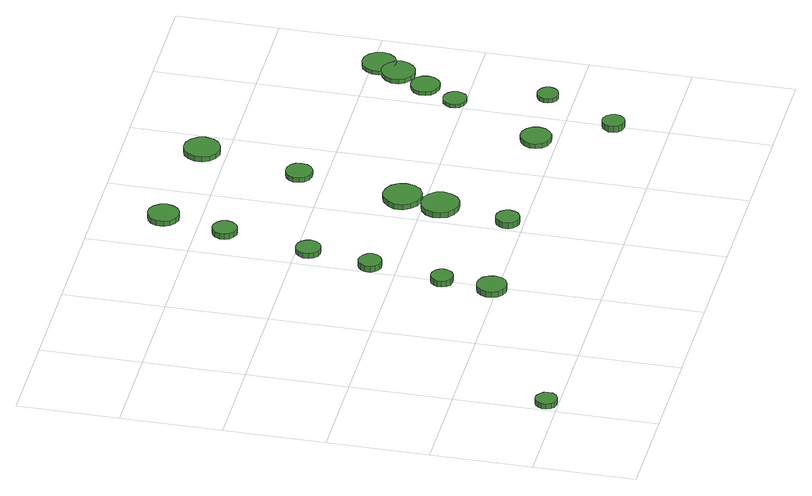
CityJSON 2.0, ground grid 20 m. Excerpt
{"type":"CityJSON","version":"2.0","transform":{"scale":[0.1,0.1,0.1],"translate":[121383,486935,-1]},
"CityObjects":{
"tree1":{"type":"SolitaryVegetationObject","attributes":{"function":"something"},"geometry":[{"type":"MultiSurface","lod":"1","boundaries":[[[0,1,2,3,4,5,6,7,8,9,10,11,12,13,14]],[[15,16,17,18,19,20,21,22,23,24,25,26,27,28,29]],[[0,29,28,1]],[[1,28,27,2]],[[2,27,26,3]],[[3,26,25,4]],[[4,25,24,5]],[[5,24,23,6]],[[6,23,22,7]],[[7,22,21,8]],[[8,21,20,9]],[[9,20,19,10]],[[10,19,18,11]],[[11,18,17,12]],[[12,17,16,13]],[[13,16,15,14]],[[14,15,29,0]]]}]},
"tree2":{"type":"SolitaryVegetationObject","attributes":{"function":"something"},"geometry":[{"type":"MultiSurface","lod":"1","boundaries":[[[30,31,32,33,34,35,36,37,38,39,40,41,42,43,44]],[[45,46,47,48,49,50,51,52,53,54,55,56,57,58,59]],[[30,59,58,31]],[[31,58,57,32]],[[32,57,56,33]],[[33,56,55,34]],[[34,55,54,35]],[[35,54,53,36]],[[36,53,52,37]],[[37,52,51,38]],[[38,51,50,39]],[[39,50,49,40]],[[40,49,48,41]],[[41,48,47,42]],[[42,47,46,43]],[[43,46,45,44]],[[44,45,59,30]]]}]},
"tree3":{"type":"SolitaryVegetationObject","attributes":{"function":"something"},"geometry":[{"type":"MultiSurface","lod":"1","boundaries":[[[60,61,62,63,64,65,66,67,68,69,70,71,72,73,74]],[[75,76,77,78,79,80,81,82,83,84,85,86,87,88,89]],[[60,89,88,61]],[[61,88,87,62]],[[62,87,86,63]],[[63,86,85,64]],[[64,85,84,65]],[[65,84,83,66]],[[66,83,82,67]],[[67,82,81,68]],[[68,81,80,69]],[[69,80,79,70]],[[70,79,78,71]],[[71,78,77,72]],[[72,77,76,73]],[[73,76,75,74]],[[74,75,89,60]]]}]},
"tree4":{"type":"SolitaryVegetationObject","attributes":{"function":"something"},"geometry":[{"type":"MultiSurface","lod":"1","boundaries":[[[90,91,92,93,94,95,96,97,98,99,100,101,102,103,104]],[[105,106,107,108,109,110,111,112,113,114,115,116,117,118,119]],[[90,119,118,91]],[[91,118,117,92]],[[92,117,116,93]],[[93,116,115,94]],[[94,115,114,95]],[[95,114,113,96]],[[96,113,112,97]],[[97,112,111,98]],[[98,111,110,99]],[[99,110,109,100]],[[100,109,108,101]],[[101,108,107,102]],[[102,107,106,103]],[[103,106,105,104]],[[104,105,119,90]]]}]},
"tree5":{"type":"SolitaryVegetationObject","attributes":{"function":"something"},"geometry":[{"type":"MultiSurface","lod":"1","boundaries":[[[120,121,122,123,124,125,126,127,128,129,130,131,132,133,134]],[[135,136,137,138,139,140,141,142,143,144,145,146,147,148,149]],[[120,149,148,121]],[[121,148,147,122]],[[122,147,146,123]],[[123,146,145,124]],[[124,145,144,125]],[[125,144,143,126]],[[126,143,142,127]],[[127,142,141,128]],[[128,141,140,129]],[[129,140,139,130]],[[130,139,138,131]],[[131,138,137,132]],[[132,137,136,133]],[[133,136,135,134]],[[134,135,149,120]]]}]},
"tree6":{"type":"SolitaryVegetationObject","attributes":{"function":"something"},"geometry":[{"type":"MultiSurface","lod":"1","boundaries":[[[150,151,152,153,154,155,156,157,158,159,160,161,162,163,164]],[[165,166,167,168,169,170,171,172,173,174,175,176,177,178,179]],[[150,179,178,151]],[[151,178,177,152]],[[152,177,176,153]],[[153,176,175,154]],[[154,175,174,155]],[[155,174,173,156]],[[156,173,172,157]],[[157,172,171,158]],[[158,171,170,159]],[[159,170,169,160]],[[160,169,168,161]],[[161,168,167,162]],[[162,167,166,163]],[[163,166,165,164]],[[164,165,179,150]]]}]},
"tree7":{"type":"SolitaryVegetationObject","attributes":{"function":"something"},"geometry":[{"type":"MultiSurface","lod":"1","boundaries":[[[180,181,182,183,184,185,186,187,188,189,190,191,192,193,194]],[[195,196,197,198,199,200,201,202,203,204,205,206,207,208,209]],[[180,209,208,181]],[[181,208,207,182]],[[182,207,206,183]],[[183,206,205,184]],[[184,205,204,185]],[[185,204,203,186]],[[186,203,202,187]],[[187,202,201,188]],[[188,201,200,189]],[[189,200,199,190]],[[190,199,198,191]],[[191,198,197,192]],[[192,197,196,193]],[[193,196,195,194]],[[194,195,209,180]]]}]},
"tree8":{"type":"SolitaryVegetationObject","attributes":{"function":"something"},"geometry":[{"type":"MultiSurface","lod":"1","boundaries":[[[210,211,212,213,214,215,216,217,218,219,220,221,222,223,224]],[[225,226,227,228,229,230,231,232,233,234,235,236,237,238,239]],[[210,239,238,211]],[[211,238,237,212]],[[212,237,236,213]],[[213,236,235,214]],[[214,235,234,215]],[[215,234,233,216]],[[216,233,232,217]],[[217,232,231,218]],[[218,231,230,219]],[[219,230,229,220]],[[220,229,228,221]],[[221,228,227,222]],[[222,227,226,223]],[[223,226,225,224]],[[224,225,239,210]]]}]},
"tree9":{"type":"SolitaryVegetationObject","attributes":{"function":"something"},"geometry":[{"type":"MultiSurface","lod":"1","boundaries":[[[240,241,242,243,244,245,246,247,248,249,250,251,252,253,254]],[[255,256,257,258,259,260,261,262,263,264,265,266,267,268,269]],[[240,269,268,241]],[[241,268,267,242]],[[242,267,266,243]],[[243,266,265,244]],[[244,265,264,245]],[[245,264,263,246]],[[246,263,262,247]],[[247,262,261,248]],[[248,261,260,249]],[[249,260,259,250]],[[250,259,258,251]],[[251,258,257,252]],[[252,257,256,253]],[[253,256,255,254]],[[254,255,269,240]]]}]},
"tree10":{"type":"SolitaryVegetationObject","attributes":{"function":"something"},"geometry":[{"type":"MultiSurface","lod":"1","boundaries":[[[270,271,272,273,274,275,276,277,278,279,280,281,282,283,284]],[[285,286,287,288,289,290,291,292,293,294,295,296,297,298,299]],[[270,299,298,271]],[[271,298,297,272]],[[272,297,296,273]],[[273,296,295,274]],[[274,295,294,275]],[[275,294,293,276]],[[276,293,292,277]],[[277,292,291,278]],[[278,291,290,279]],[[279,290,289,280]],[[280,289,288,281]],[[281,288,287,282]],[[282,287,286,283]],[[283,286,285,284]],[[284,285,299,270]]]}]},
"tree11":{"type":"SolitaryVegetationObject","attributes":{"function":"something"},"geometry":[{"type":"MultiSurface","lod":"1","boundaries":[[[300,301,302,303,304,305,306,307,308,309,310,311,312,313,314]],[[315,316,317,318,319,320,321,322,323,324,325,326,327,328,329]],[[300,329,328,301]],[[301,328,327,302]],[[302,327,326,303]],[[303,326,325,304]],[[304,325,324,305]],[[305,324,323,306]],[[306,323,322,307]],[[307,322,321,308]],[[308,321,320,309]],[[309,320,319,310]],[[310,319,318,311]],[[311,318,317,312]],[[312,317,316,313]],[[313,316,315,314]],[[314,315,329,300]]]}]},
"tree12":{"type":"SolitaryVegetationObject","attributes":{"function":"something"},"geometry":[{"type":"MultiSurface","lod":"1","boundaries":[[[330,331,332,333,334,335,336,337,338,339,340,341,342,343,344]],[[345,346,347,348,349,350,351,352,353,354,355,356,357,358,359]],[[330,359,358,331]],[[331,358,357,332]],[[332,357,356,333]],[[333,356,355,334]],[[334,355,354,335]],[[335,354,353,336]],[[336,353,352,337]],[[337,352,351,338]],[[338,351,350,339]],[[339,350,349,340]],[[340,349,348,341]],[[341,348,347,342]],[[342,347,346,343]],[[343,346,345,344]],[[344,345,359,330]]]}]},
"tree13":{"type":"SolitaryVegetationObject","attributes":{"function":"something"},"geometry":[{"type":"MultiSurface","lod":"1","boundaries":[[[360,361,362,363,364,365,366,367,368,369,370,371,372,373,374]],[[375,376,377,378,379,380,381,382,383,384,385,386,387,388,389]],[[360,389,388,361]],[[361,388,387,362]],[[362,387,386,363]],[[363,386,385,364]],[[364,385,384,365]],[[365,384,383,366]],[[366,383,382,367]],[[367,382,381,368]],[[368,381,380,369]],[[369,380,379,370]],[[370,379,378,371]],[[371,378,377,372]],[[372,377,376,373]],[[373,376,375,374]],[[374,375,389,360]]]}]},
"tree14":{"type":"SolitaryVegetationObject","attributes":{"function":"something"},"geometry":[{"type":"MultiSurface","lod":"1","boundaries":[[[390,391,392,393,394,395,396,397,398,399,400,401,402,403,404]],[[405,406,407,408,409,410,411,412,413,414,415,416,417,418,419]],[[390,419,418,391]],[[391,418,417,392]],[[392,417,416,393]],[[393,416,415,394]],[[394,415,414,395]],[[395,414,413,396]],[[396,413,412,397]],[[397,412,411,398]],[[398,411,410,399]],[[399,410,409,400]],[[400,409,408,401]],[[401,408,407,402]],[[402,407,406,403]],[[403,406,405,404]],[[404,405,419,390]]]}]},
"tree15":{"type":"SolitaryVegetationObject","attributes":{"function":"something"},"geometry":[{"type":"MultiSurface","lod":"1","boundaries":[[[420,421,422,423,424,425,426,427,428,429,430,431,432,433,434]],[[435,436,437,438,439,440,441,442,443,444,445,446,447,448,449]],[[420,449,448,421]],[[421,448,447,422]],[[422,447,446,423]],[[423,446,445,424]],[[424,445,444,425]],[[425,444,443,426]],[[426,443,442,427]],[[427,442,441,428]],[[428,441,440,429]],[[429,440,439,430]],[[430,439,438,431]],[[431,438,437,432]],[[432,437,436,433]],[[433,436,435,434]],[[434,435,449,420]]]}]},
"tree16":{"type":"SolitaryVegetationObject","attributes":{"function":"something"},"geometry":[{"type":"MultiSurface","lod":"1","boundaries":[[[450,451,452,453,454,455,456,457,458,459,460,461,462,463,464]],[[465,466,467,468,469,470,471,472,473,474,475,476,477,478,479]],[[450,479,478,451]],[[451,478,477,452]],[[452,477,476,453]],[[453,476,475,454]],[[454,475,474,455]],[[455,474,473,456]],[[456,473,472,457]],[[457,472,471,458]],[[458,471,470,459]],[[459,470,469,460]],[[460,469,468,461]],[[461,468,467,462]],[[462,467,466,463]],[[463,466,465,464]],[[464,465,479,450]]]}]},
"tree17":{"type":"SolitaryVegetationObject","attributes":{"function":"something"},"geometry":[{"type":"MultiSurface","lod":"1","boundaries":[[[480,481,482,483,484,485,486,487,488,489,490,491,492,493,494]],[[495,496,497,498,499,500,501,502,503,504,505,506,507,508,509]],[[480,509,508,481]],[[481,508,507,482]],[[482,507,506,483]],[[483,506,505,484]],[[484,505,504,485]],[[485,504,503,486]],[[486,503,502,487]],[[487,502,501,488]],[[488,501,500,489]],[[489,500,499,490]],[[490,499,498,491]],[[491,498,497,492]],[[492,497,496,493]],[[493,496,495,494]],[[494,495,509,480]]]}]},
"tree18":{"type":"SolitaryVegetationObject","attributes":{"function":"something"},"geometry":[{"type":"MultiSurface","lod":"1","boundaries":[[[510,511,512,513,514,515,516,517,518,519,520,521,522,523,524]],[[525,526,527,528,529,530,531,532,533,534,535,536,537,538,539]],[[510,539,538,511]],[[511,538,537,512]],[[512,537,536,513]],[[513,536,535,514]],[[514,535,534,515]],[[515,534,533,516]],[[516,533,532,517]],[[517,532,531,518]],[[518,531,530,519]],[[519,530,529,520]],[[520,529,528,521]],[[521,528,527,522]],[[522,527,526,523]],[[523,526,525,524]],[[524,525,539,510]]]}]},
"tree19":{"type":"SolitaryVegetationObject","attributes":{"function":"something"},"geometry":[{"type":"MultiSurface","lod":"1","boundaries":[[[540,541,542,543,544,545,546,547,548,549,550,551,552,553,554]],[[555,556,557,558,559,560,561,562,563,564,565,566,567,568,569]],[[540,569,568,541]],[[541,568,567,542]],[[542,567,566,543]],[[543,566,565,544]],[[544,565,564,545]],[[545,564,563,546]],[[546,563,562,547]],[[547,562,561,548]],[[548,561,560,549]],[[549,560,559,550]],[[550,559,558,551]],[[551,558,557,552]],[[552,557,556,553]],[[553,556,555,554]],[[554,555,569,540]]]}]}
},
"vertices":[
[48,25,17],[47,33,17],[41,40,17],[34,45,17],[25,46,17],[16,43,17],[10,37,17],[6,29,17],[6,20,17],[10,12,17],[16,6,17],[25,3,17],[34,4,17],[41,9,17],[47,16,17],[47,16,6],[41,9,6],[34,4,6],[25,3,6],[16,6,6],[10,12,6],[6,20,6],[6,29,6],[10,37,6],[16,43,6],[25,46,6],[34,45,6],[41,40,6],[47,33,6],[48,25,6],
[409,208,27],[407,220,27],[400,230,27],[389,236,27],[377,237,27],[366,233,27],[357,225,27],[352,214,27],[352,202,27],[357,191,27],[366,183,27],[377,179,27],[389,180,27],[400,186,27],[407,196,27],[407,196,15],[400,186,15],[389,180,15],[377,179,15],[366,183,15],[357,191,15],[352,202,15],[352,214,15],[357,225,15],[366,233,15],[377,237,15],[389,236,15],[400,230,15],[407,220,15],[409,208,15],
[418,308,23],[416,317,23],[411,324,23],[403,329,23],[394,330,23],[385,327,23],[379,321,23],[375,313,23],[375,304,23],[379,295,23],[385,289,23],[394,287,23],[403,287,23],[411,292,23],[416,299,23],[416,299,10],[411,292,10],[403,287,10],[394,287,10],[385,289,10],[379,295,10],[375,304,10],[375,313,10],[379,321,10],[385,327,10],[394,330,10],[403,329,10],[411,324,10],[416,317,10],[418,308,10],
[448,454,19],[446,463,19],[440,470,19],[432,475,19],[423,476,19],[414,473,19],[407,467,19],[403,458,19],[403,449,19],[407,440,19],[414,434,19],[423,431,19],[432,432,19],[440,437,19],[446,444,19],[446,444,6],[440,437,6],[432,432,6],[423,431,6],[414,434,6],[407,440,6],[403,449,6],[403,458,6],[407,467,6],[414,473,6],[423,476,6],[432,475,6],[440,470,6],[446,463,6],[448,454,6],
[473,578,17],[470,588,17],[465,596,17],[456,601,17],[446,602,17],[436,599,17],[429,592,17],[425,583,17],[425,573,17],[429,564,17],[436,557,17],[446,554,17],[456,555,17],[465,560,17],[470,568,17],[470,568,6],[465,560,6],[456,555,6],[446,554,6],[436,557,6],[429,564,6],[425,573,6],[425,583,6],[429,592,6],[436,599,6],[446,602,6],[456,601,6],[465,596,6],[470,588,6],[473,578,6],
[647,231,23],[645,240,23],[640,248,23],[631,253,23],[622,254,23],[613,251,23],[606,244,23],[602,236,23],[602,226,23],[606,217,23],[613,211,23],[622,208,23],[631,209,23],[640,214,23],[645,222,23],[645,222,10],[640,214,10],[631,209,10],[622,208,10],[613,211,10],[606,217,10],[602,226,10],[602,236,10],[606,244,10],[613,251,10],[622,254,10],[631,253,10],[640,248,10],[645,240,10],[647,231,10],
[503,747,18],[501,757,18],[495,765,18],[487,770,18],[477,771,18],[468,768,18],[460,761,18],[456,752,18],[456,742,18],[460,733,18],[468,726,18],[477,723,18],[487,724,18],[495,729,18],[501,737,18],[501,737,6],[495,729,6],[487,724,6],[477,723,6],[468,726,6],[460,733,6],[456,742,6],[456,752,6],[460,761,6],[468,768,6],[477,771,6],[487,770,6],[495,765,6],[501,757,6],[503,747,6],
[688,368,19],[685,383,19],[676,395,19],[663,403,19],[647,404,19],[633,400,19],[621,389,19],[615,375,19],[615,360,19],[621,346,19],[633,336,19],[647,331,19],[663,332,19],[676,340,19],[685,353,19],[685,353,7],[676,340,7],[663,332,7],[647,331,7],[633,336,7],[621,346,7],[615,360,7],[615,375,7],[621,389,7],[633,400,7],[647,404,7],[663,403,7],[676,395,7],[685,383,7],[688,368,7],
[537,871,17],[534,884,17],[527,894,17],[516,901,17],[503,902,17],[491,898,17],[481,890,17],[476,878,17],[476,865,17],[481,853,17],[491,845,17],[503,841,17],[516,842,17],[527,849,17],[534,859,17],[534,859,6],[527,849,6],[516,842,6],[503,841,6],[491,845,6],[481,853,6],[476,865,6],[476,878,6],[481,890,6],[491,898,6],[503,902,6],[516,901,6],[527,894,6],[534,884,6],[537,871,6],
[705,444,17],[702,460,17],[693,472,17],[679,480,17],[663,482,17],[649,477,17],[637,466,17],[630,452,17],[630,436,17],[637,422,17],[649,411,17],[663,407,17],[679,408,17],[693,416,17],[702,429,17],[702,429,6],[693,416,6],[679,408,6],[663,407,6],[649,411,6],[637,422,6],[630,436,6],[630,452,6],[637,466,6],[649,477,6],[663,482,6],[679,480,6],[693,472,6],[702,460,6],[705,444,6],
[733,653,16],[731,664,16],[725,673,16],[715,678,16],[704,679,16],[694,676,16],[686,669,16],[681,659,16],[681,648,16],[686,638,16],[694,630,16],[704,627,16],[715,628,16],[725,634,16],[731,642,16],[731,642,6],[725,634,6],[715,628,6],[704,627,6],[694,630,6],[686,638,6],[681,648,6],[681,659,6],[686,669,6],[694,676,6],[704,679,6],[715,678,6],[725,673,6],[731,664,6],[733,653,6],
[952,242,17],[950,255,17],[942,265,17],[932,271,17],[919,272,17],[907,268,17],[898,260,17],[892,248,17],[892,236,17],[898,224,17],[907,216,17],[919,212,17],[932,213,17],[942,220,17],[950,230,17],[950,230,7],[942,220,7],[932,213,7],[919,212,7],[907,216,7],[898,224,7],[892,236,7],[892,248,7],[898,260,7],[907,268,7],[919,272,7],[932,271,7],[942,265,7],[950,255,7],[952,242,7],
[782,850,17],[779,864,17],[770,876,17],[757,884,17],[743,885,17],[729,881,17],[718,871,17],[712,857,17],[712,842,17],[718,829,17],[729,819,17],[743,814,17],[757,816,17],[770,823,17],[779,835,17],[779,835,6],[770,823,6],[757,816,6],[743,814,6],[729,819,6],[718,829,6],[712,842,6],[712,857,6],[718,871,6],[729,881,6],[743,885,6],[757,884,6],[770,876,6],[779,864,6],[782,850,6],
[1018,108,23],[1016,117,23],[1011,124,23],[1003,129,23],[994,130,23],[985,127,23],[979,121,23],[975,113,23],[975,104,23],[979,95,23],[985,89,23],[994,87,23],[1003,88,23],[1011,92,23],[1016,99,23],[1016,99,10],[1011,92,10],[1003,88,10],[994,87,10],[985,89,10],[979,95,10],[975,104,10],[975,113,10],[979,121,10],[985,127,10],[994,130,10],[1003,129,10],[1011,124,10],[1016,117,10],[1018,108,10],
[1045,421,14],[1043,430,14],[1038,438,14],[1029,443,14],[1020,444,14],[1010,441,14],[1003,434,14],[999,425,14],[999,416,14],[1003,407,14],[1010,401,14],[1020,398,14],[1029,399,14],[1038,403,14],[1043,411,14],[1043,411,7],[1038,403,7],[1029,399,7],[1020,398,7],[1010,401,7],[1003,407,7],[999,416,7],[999,425,7],[1003,434,7],[1010,441,7],[1020,444,7],[1029,443,7],[1038,438,7],[1043,430,7],[1045,421,7],
[1095,252,16],[1093,261,16],[1088,268,16],[1080,272,16],[1072,273,16],[1064,270,16],[1057,264,16],[1054,257,16],[1054,248,16],[1057,240,16],[1064,234,16],[1072,232,16],[1080,233,16],[1088,237,16],[1093,244,16],[1093,244,7],[1088,237,7],[1080,233,7],[1072,232,7],[1064,234,7],[1057,240,7],[1054,248,7],[1054,257,7],[1057,264,7],[1064,270,7],[1072,273,7],[1080,272,7],[1088,268,7],[1093,261,7],[1095,252,7],
[1086,486,14],[1084,498,14],[1077,507,14],[1067,513,14],[1055,514,14],[1044,510,14],[1035,503,14],[1030,492,14],[1030,480,14],[1035,469,14],[1044,462,14],[1055,458,14],[1067,459,14],[1077,465,14],[1084,475,14],[1084,475,6],[1077,465,6],[1067,459,6],[1055,458,6],[1044,462,6],[1035,469,6],[1030,480,6],[1030,492,6],[1035,503,6],[1044,510,6],[1055,514,6],[1067,513,6],[1077,507,6],[1084,498,6],[1086,486,6],
[1125,546,15],[1122,559,15],[1114,570,15],[1103,577,15],[1089,579,15],[1076,574,15],[1066,565,15],[1060,553,15],[1060,539,15],[1066,527,15],[1076,518,15],[1089,513,15],[1103,515,15],[1114,522,15],[1122,533,15],[1122,533,6],[1114,522,6],[1103,515,6],[1089,513,6],[1076,518,6],[1066,527,6],[1060,539,6],[1060,553,6],[1066,565,6],[1076,574,6],[1089,579,6],[1103,577,6],[1114,570,6],[1122,559,6],[1125,546,6],
[1149,588,14],[1146,602,14],[1138,613,14],[1126,620,14],[1112,621,14],[1098,617,14],[1088,608,14],[1082,595,14],[1082,581,14],[1088,568,14],[1098,559,14],[1112,555,14],[1126,556,14],[1138,563,14],[1146,574,14],[1146,574,6],[1138,563,6],[1126,556,6],[1112,555,6],[1098,559,6],[1088,568,6],[1082,581,6],[1082,595,6],[1088,608,6],[1098,617,6],[1112,621,6],[1126,620,6],[1138,613,6],[1146,602,6],[1149,588,6]
]}
